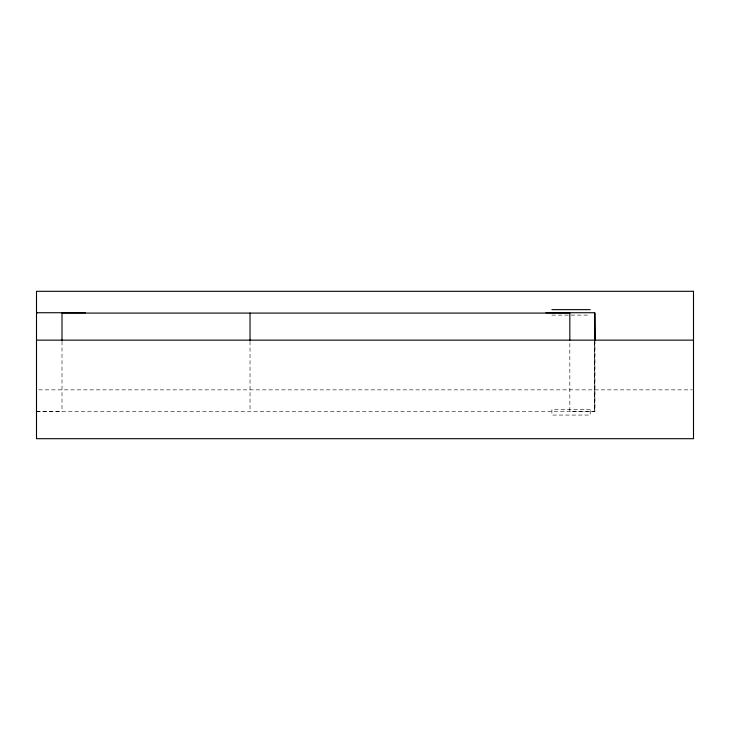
<?xml version="1.0" encoding="UTF-8"?>
<svg xmlns="http://www.w3.org/2000/svg" width="730" height="730" viewBox="0 0 730 730"><rect width="100%" height="100%" fill="white"/><g stroke="black" fill="none" stroke-linecap="round" stroke-linejoin="round"><path stroke-width="0.55" stroke-dasharray="3.65 2.74" d="M594.758 341.293L594.758 411.282L594.731 341.047M551.898 315.114L568.332 315.114M571.061 315.114L590.223 315.114M38.781 389.856L692.359 389.856M36.582 411.282L62.004 411.282M594.786 411.282L569.829 411.629L569.829 341.293M36.5 411.629L594.95 411.629L594.95 341.394M594.722 341.722L594.722 411.282M250.025 341.394L250.025 411.629M62.004 341.293L62.004 411.629M590.223 409.585L551.898 409.585L551.898 415.06L590.223 415.06L590.223 409.585"/><path stroke-width="1.09" d="M551.898 309.639L590.223 309.639M36.582 312.732L85.428 312.732M545.93 312.732L594.777 312.732M36.5 313.079L36.974 313.079M594.585 313.079L594.95 340.262M36.5 340.143L693.5 340.143M594.758 340.171L594.758 313.079L594.722 340.7M569.829 340.171L569.829 313.079L62.004 313.079L62.004 340.262M250.025 313.079L250.025 340.262M693.5 291.307L36.5 291.307L36.5 438.693L693.5 438.693L693.5 291.307"/></g></svg>
